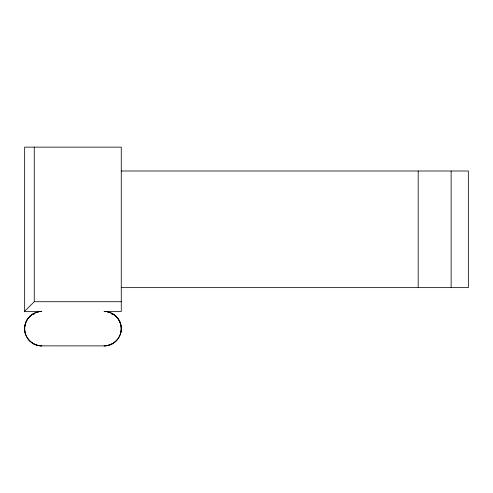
<?xml version="1.0" encoding="UTF-8"?>
<svg xmlns="http://www.w3.org/2000/svg" width="493" height="493" viewBox="0 0 493 493"><rect width="100%" height="100%" fill="white"/><g stroke="black" fill="none" stroke-linecap="round" stroke-linejoin="round"><path stroke-width="0.74" d="M25.377 323.741C27.133 317.702 32.464 312.913 38.657 311.804A12.417 8.788 0 0 1 41.831 311.508L24.65 311.508L24.65 147.13L121.266 147.13L121.266 311.508L104.085 311.508A12.417 8.788 0 0 1 107.258 311.804C113.445 312.913 118.782 317.702 120.538 323.741A33.721 23.867 0 0 1 120.526 333.638C119.053 338.716 115.054 342.949 110.105 344.78A12.917 9.145 0 0 1 104.085 345.889L41.831 345.87A12.417 8.788 0 0 1 38.657 345.581C32.47 344.465 27.133 339.677 25.377 333.638A33.697 23.849 0 0 1 24.656 328.689A33.487 23.701 0 0 1 24.761 326.754A33.992 24.058 0 0 1 25.106 324.788C26.098 320.475 28.816 316.592 32.563 314.226L34.103 314.226M24.65 311.262L34.257 301.722L121.266 301.722M121.266 170.997L468.35 170.997L468.35 287.641L121.266 287.641M111.812 314.226L113.353 314.226C117.094 316.592 119.817 320.475 120.81 324.788A33.992 24.058 0 0 1 121.235 327.728A33.487 23.701 0 0 1 121.247 329.392A33.697 23.849 0 0 1 120.538 333.638M34.023 343.997L36.279 344.946A12.793 9.059 0 0 0 41.831 345.883A17.181 17.181 0 0 1 38.707 311.798M451.132 170.997L451.132 287.641M418.187 170.997L418.187 287.641M34.257 147.13L34.257 301.722M33.98 344.034A20.429 14.457 0 0 1 28.156 338.974M25.383 333.638A33.721 23.867 0 0 1 25.383 323.747M107.209 311.798A17.181 17.181 0 0 1 104.085 345.87A12.417 8.788 0 0 0 107.258 345.581L111.886 343.997A20.145 14.26 0 0 0 117.291 339.597"/></g></svg>
